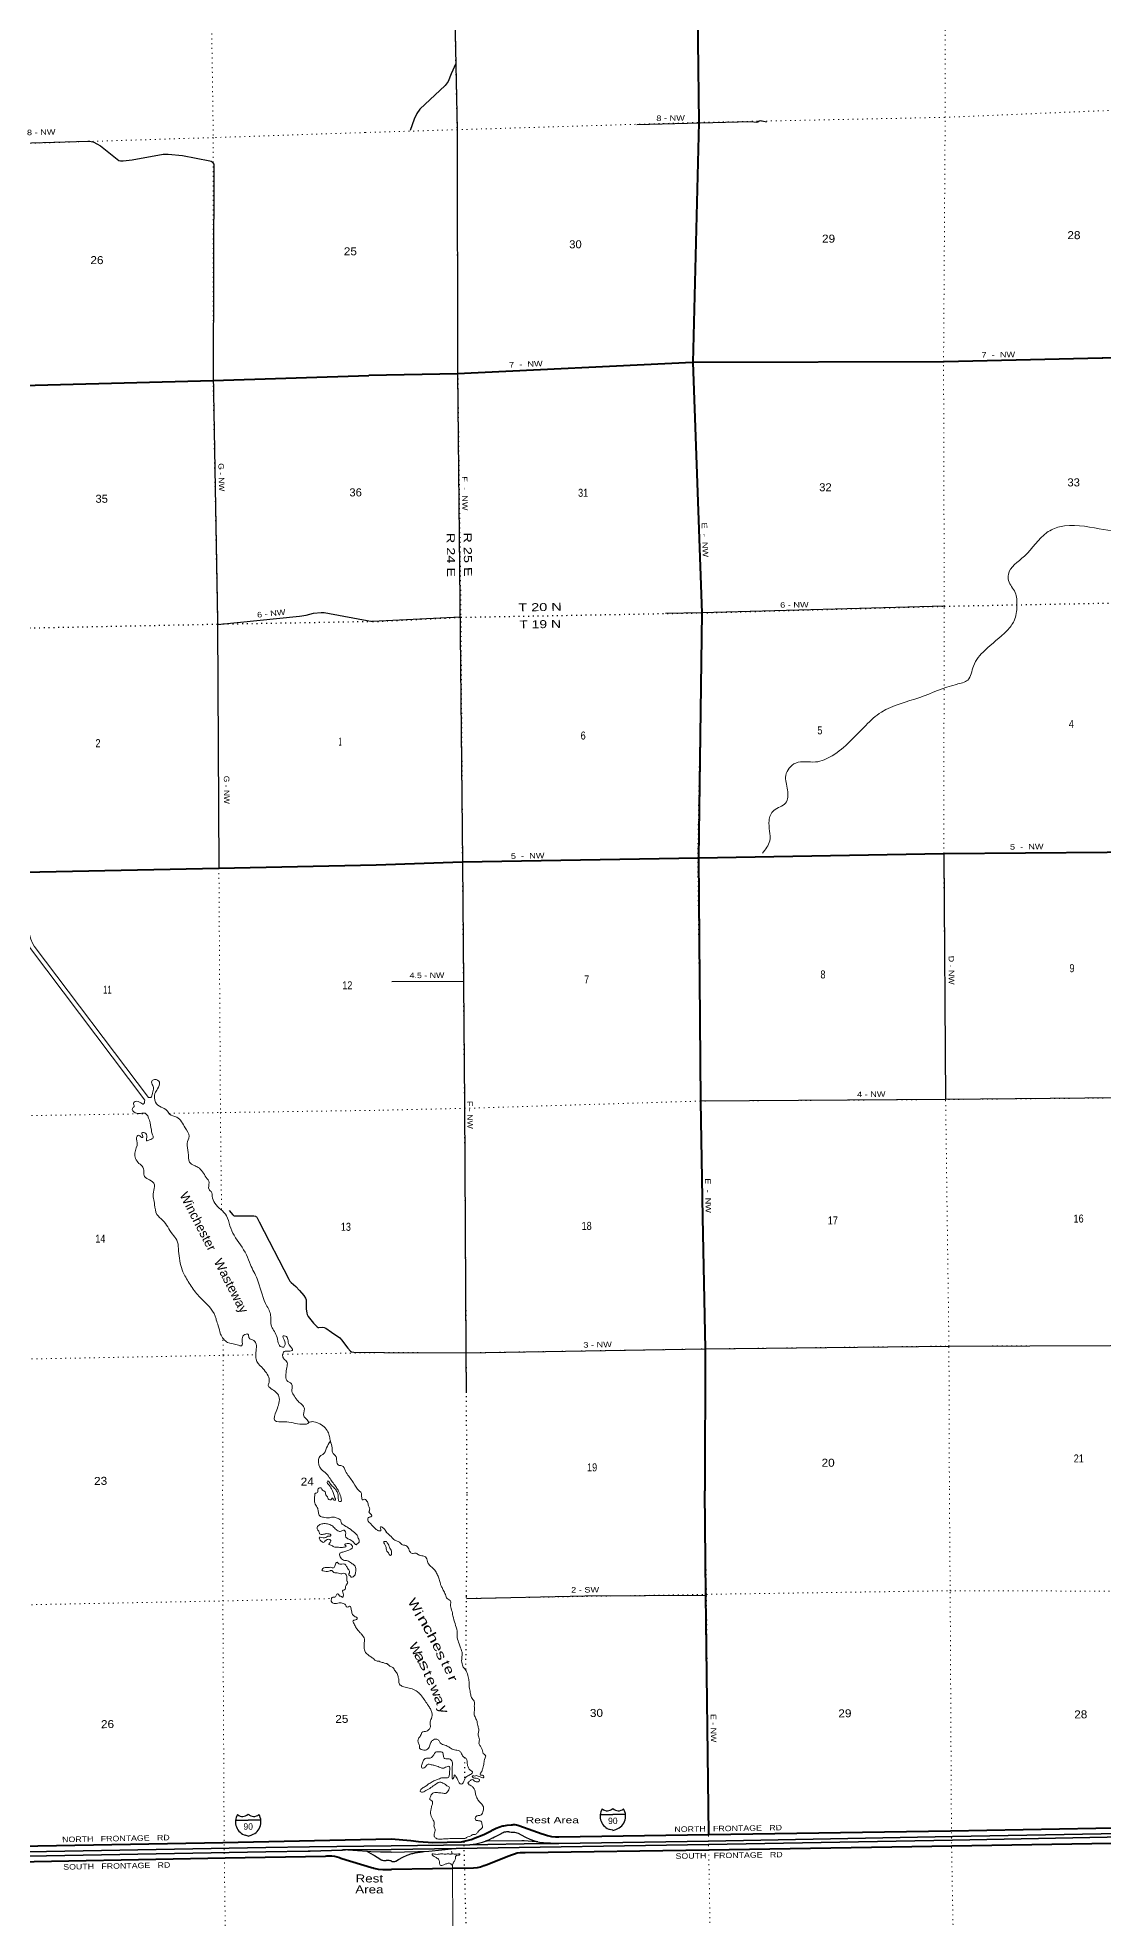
# Model space of a CAD drawing. Header units: feet. Extents: x 248627 to 501257, y -181930 to 5472.
# Drawn here: x 336318 to 359633, y -144148 to -103018 of the extents above; entities that cross this region are included whole.
import ezdxf
from ezdxf.enums import TextEntityAlignment as Align

# ---------------------------------------------------------------- set-up
doc = ezdxf.new("R2010")
doc.units = ezdxf.units.FT
doc.header["$LTSCALE"] = 70
doc.linetypes.add('DOTTED', pattern=[1.5, 0.3, -1.2])
doc.linetypes.add('MEDIUM_DASHED', pattern=[4.5, 3, -1.5])
for name, color, linetype, lineweight in [('15', 7, 'Continuous', 25), ('18', 7, 'Continuous', 35), ('19', 7, 'Continuous', 25), ('26', 7, 'Continuous', 40), ('27', 7, 'Continuous', 40), ('29', 7, 'Continuous', 25), ('39', 7, 'Continuous', 13), ('41', 7, 'MEDIUM_DASHED', 13), ('6', 7, 'DOTTED', 25), ('7', 7, 'DOTTED', 13)]:
    doc.layers.add(name, color=color, linetype=linetype, lineweight=lineweight)
doc.layers.add('30', color=7, linetype='Continuous')
doc.layers.add('45', color=7, linetype='Continuous')

msp = doc.modelspace()

# ---------------------------------------------------------------- linework, layer by layer
at = {"layer": '15'}
for p, q in [((340921.46, -141869.22), (340924.36, -141866.31)), ((340927.53, -141868.69), (340924.1, -141866.31)), ((348625.64, -141876.51), (348902.05, -141876.51)), ((348898.35, -141745.04), (348901.25, -141742.13)), ((348904.42, -141744.51), (348900.99, -141742.13)), ((340648.75, -142000.69), (340925.16, -142000.69)), ((348902.05, -142222.09), (348838.16, -142204.13)), ((348901.52, -142222.35), (348965.15, -142203.61)), ((340925.16, -142346.27), (340861.27, -142328.31)), ((340924.63, -142346.53), (340988.26, -142327.79))]:
    msp.add_line(p, q, dxfattribs=at)
for points in [[(349177.41, -141876.51), (348901.52, -141876.51), (348902.05, -141876.51)], [(341200.52, -142000.69), (340924.63, -142000.69), (340925.16, -142000.69)]]:
    msp.add_lwpolyline(points, dxfattribs=at)
for centre, radius, start, end in [((340951.38, -142035.79), 306.13, 148.44436, 254.43378), ((340802.78, -141753.19), 165.66, 227.34261, 315.81175), ((341046.47, -141753.19), 165.66, 224.18846, 312.6941), ((340897.87, -142035.79), 306.13, 283.08081, 31.6249), ((348928.27, -141911.61), 306.13, 148.44434, 254.43389), ((348779.67, -141629.01), 165.66, 227.34261, 315.81175), ((349023.36, -141629.01), 165.66, 224.18846, 312.6941), ((348874.76, -141911.61), 306.13, 283.08095, 31.62476)]:
    msp.add_arc(centre, radius, start, end, dxfattribs=at)
at = {"layer": '18'}
for p, q in [((343054.58, -142650.93), (344052.88, -142638.21)), ((344051.72, -142561.74), (345773.65, -142535.99)), ((344052.88, -142638.06), (345475.08, -142616.52))]:
    msp.add_line(p, q, dxfattribs=at)
for points in [[(347721.25, -142506.86), (350994.79, -142457.9), (356331.47, -142359.72), (359994.9, -142290.97)], [(312778, -143132.94), (316580.28, -143074.84), (318391.64, -143029.15), (318416.64, -143028.52), (318441.64, -143027.88), (319212.95, -143008.43), (324676.07, -142916.9), (329839.29, -142817.86), (335310.21, -142710.1), (341312.2, -142596.23), (342263.41, -142585.18), (344051.72, -142561.58)], [(312779.04, -143207.93), (316581.8, -143149.83), (317621.67, -143123.6), (317647.07, -143122.96), (317671.67, -143122.95), (318395.41, -143122.68), (318420.41, -143123.45), (318445.41, -143122.82), (319214.94, -143103.41), (324677.78, -143011.88), (329841.14, -142912.84), (335312.05, -142805.08), (341313.65, -142691.22), (342233.58, -142680.53), (342258.58, -142680.93), (342283.58, -142679.95), (342979.31, -142652.55), (343004.32, -142651.57), (343029.31, -142651.25), (343054.58, -142650.93)], [(345475.08, -142616.52), (350996.04, -142532.89), (356332.86, -142434.71), (361215.03, -142343.09), (361253.12, -142342.38), (361640.41, -142335.11)], [(345773.65, -142535.99), (347356.55, -142512.31), (347721.25, -142506.86)]]:
    msp.add_lwpolyline(points, dxfattribs=at)
at = {"layer": '19'}
for points in [[(347261.54, -142472.85), (347192.5, -142457.96), (347093.02, -142425.31), (346997.5, -142382.44), (346906.98, -142329.83), (346834.5, -142293.84), (346809.27, -142281.32), (346784.5, -142276), (346755.68, -142271.14), (346716.25, -142268.68), (346701.52, -142269.3), (346677.76, -142270.31), (346651.52, -142263.36), (346634.07, -142258.74), (346627.27, -142257.76), (346602.18, -142255.86), (346577.02, -142256.59), (346552.08, -142259.94), (346527.63, -142265.88), (346503.93, -142274.35), (346481.24, -142285.25), (346459.82, -142298.46), (346313.09, -142371.8), (346276.67, -142390.01), (346263.09, -142396.42), (346182.7, -142434.38), (346116.7, -142458.19)], [(343527.03, -142688.4), (343104.58, -142657.63), (343054.58, -142650.93)], [(344056.77, -142895.62), (344048.78, -142892.21), (344030.22, -142886.1), (344011.14, -142881.96), (343991.72, -142879.84), (343972.19, -142879.76), (343946.1, -142884.18), (343934.98, -142885.77), (343912.99, -142887.17), (343890.98, -142886.25), (343869.18, -142883.04), (343852.18, -142878.68), (343831.65, -142871.47), (343802.18, -142852.31), (343686.98, -142777.41), (343668.5, -142768.37), (343563.89, -142709.23), (343527.03, -142688.4)], [(344053.86, -142702.76), (343820.68, -142702.88), (343605.27, -142694.09), (343527.03, -142688.4)], [(344053.86, -142702.91), (344634.71, -142685.19), (344773.86, -142682.42)], [(344056.77, -142895.56), (344067.37, -142900.25), (344078.2, -142903.75), (344089.34, -142906.09), (344100.65, -142907.25), (344112.03, -142907.23), (344123.34, -142906.02), (344134.47, -142903.63), (344145.28, -142900.09), (344155.67, -142895.44), (344156.2, -142895.16), (344213.59, -142858.71), (344304.74, -142806.63), (344400.83, -142764.36), (344500.82, -142732.37), (344529.55, -142725.72), (344554.91, -142719.85), (344579.55, -142715.64), (344737.11, -142688.7), (344773.86, -142682.42)], [(344773.86, -142682.42), (344876, -142680.39), (345445.39, -142619.69), (345475.08, -142616.52)], [(345773.65, -142535.99), (345790.59, -142533.66), (345907.96, -142517.51), (346047.51, -142483.15), (346116.7, -142458.19)], [(347261.54, -142472.85), (347224.39, -142470.68), (346960.5, -142455.27), (346940.48, -142454.1), (346910.5, -142454.24), (346151.95, -142458.02), (346116.7, -142458.19)], [(347261.54, -142472.85), (347294.84, -142480.03), (347331.55, -142484.79), (347381.55, -142490.24), (347692.95, -142505.48), (347721.25, -142506.86)]]:
    msp.add_lwpolyline(points, dxfattribs=at)
at = {"layer": '26'}
for points in [[(350714.21, -99528.15), (350785.77, -104872.79), (350649.65, -110121.03)], [(328577.16, -109637.22), (328628.34, -109681.68), (328650.42, -109703.78), (328674.18, -109743), (328718.05, -109863.21), (328929.19, -110609.3), (328956.2, -110659.26), (328991.53, -110701.23), (329024.65, -110723.32), (329071.01, -110747.63), (329109.04, -110762.81), (329154.45, -110772.63), (329247.71, -110784.91), (334824.13, -110652.63), (334863.79, -110652.06), (340158.09, -110518.26), (343565.12, -110403.76)], [(350641.46, -110121.8), (345501.4, -110369.61), (343565.12, -110403.76)], [(361495.61, -109985.2), (356149.75, -110110.25), (350641.46, -110121.8)], [(350649.65, -110121.03), (350850.82, -115597.73), (350775.37, -120957.11)], [(350775.37, -120957.11), (356139.73, -120858.63), (361503.01, -120814.57)], [(329598.96, -121396.83), (340278.97, -121183.42), (343727.05, -121105.48)], [(343727.05, -121105.48), (345610.45, -121039.91), (350775.37, -120957.11)], [(350775.37, -120957.11), (350820.22, -126274.03), (350865.78, -128817.98), (350919.31, -131694.73), (350911.01, -134797)], [(351000.14, -142312.81), (350999.97, -142297.86), (350938.46, -137078.07), (350911.01, -134797.02)], [(351000.14, -142312.81), (356290.84, -142233.66), (360264.23, -142162.62), (360350.46, -142163.27), (360436.29, -142154.9), (360520.77, -142137.61), (360602.98, -142111.59), (360682.03, -142077.11), (360757.03, -142034.56), (360822.12, -141988.4), (360898.43, -141920.53), (360967.22, -141845.06), (361025.87, -141765.36), (361043.38, -141740.36), (361060.47, -141715.36), (361266.38, -141414.16), (361290.87, -141378.32), (361300.64, -141364.16), (361317.11, -141340.28), (361355.75, -141295.2), (361398.88, -141254.4), (361446.04, -141218.34), (361488.84, -141192.21), (361516.71, -141177.1)], [(344049.43, -142410.67), (344483.17, -142442.95), (344648.66, -142467.42), (344960.79, -142485.38), (345594.21, -142474.78), (345805.41, -142420.58), (345827.38, -142414.94), (345855.41, -142403.35), (346075.89, -142312.14), (346252.34, -142224.4), (346277.34, -142210.92), (346302.34, -142198.31), (346352.31, -142173.11), (346430.82, -142143.34), (346463.73, -142134.18), (346494.85, -142125.53), (346513.73, -142121.88), (346588.72, -142107.38), (346674.4, -142099.98), (346696.62, -142098.53), (346724.4, -142096.62), (346729.53, -142096.27), (346759.71, -142097.36), (346789.62, -142101.59), (346795.52, -142103.07), (346822.57, -142110.07), (346845.52, -142118.06), (347358.25, -142296.8), (347383.25, -142306.26), (347408.25, -142314.48), (347469.4, -142334.58), (347558.04, -142353.75), (347648.2, -142363.55), (347668.62, -142364.13), (347693.62, -142366.34), (347718.62, -142365.94), (350998.06, -142312.84), (351000.14, -142312.81)], [(319104.45, -142879.15), (324448.78, -142785.46), (329849.36, -142682.8), (335103.16, -142586.41), (340372.99, -142485.74), (344049.43, -142410.67)], [(360258.83, -142503.14), (356319.41, -142571.42), (355006.28, -142591.51), (350998.52, -142653.17), (346981.53, -142713.12), (346956.53, -142713.49), (346931.53, -142715.25), (346877.05, -142716.6), (346811.75, -142725.1), (346747.7, -142740.39), (346685.59, -142762.28), (346626.11, -142790.55), (346133.89, -142980.51), (346108.89, -142988.13), (346083.89, -142998.3), (346077.88, -143000.75), (346005.21, -143024.14), (345930.5, -143039.8), (345854.56, -143047.57), (344059.49, -143075.2)], [(335094.12, -142926.84), (340424.3, -142825.25), (342613.84, -142783.82), (342643.09, -142783.27), (342663.84, -142781.39), (342699.89, -142778.13), (342757.13, -142778.97), (342813.98, -142785.78), (342869.8, -142798.5), (342920.31, -142815.73), (342953.06, -142829.36), (342970.31, -142834.61), (343623.65, -143033.52), (343656.3, -143043.46), (343673.65, -143047.28), (343769.59, -143068.44), (343866.75, -143079.41), (343891.99, -143082.26), (343916.75, -143081.2), (344059.49, -143075.08)]]:
    msp.add_lwpolyline(points, dxfattribs=at)
at = {"layer": '29'}
for p, q in [((345502.43, -110357.71), (345610.45, -121039.91)), ((345568.99, -115694.95), (343646.62, -115790.1)), ((356139.73, -120858.63), (356181.66, -126240.07)), ((344066.73, -123659.5), (345645.82, -123649.04))]:
    msp.add_line(p, q, dxfattribs=at)
for points in [[(345385.83, -99724.67), (345494.62, -105031.47), (345502.43, -110357.71)], [(345465.02, -103587.65), (345366.61, -103807.44), (345297.45, -103976.19), (345234.85, -104063.24), (344677.76, -104585.15), (344611.61, -104674.25), (344555.04, -104801.32), (344465.41, -105053.16)], [(349426.5, -104915.2), (351917.94, -104855.95), (352045.08, -104865.86), (352076.24, -104856.51), (352105.51, -104836.21), (352132.33, -104828.45), (352166.61, -104834.69), (352261.65, -104859.43)], [(333149.94, -105355.69), (333458.8, -105403.11), (337416.76, -105281.66), (337463.4, -105281.66), (337491.62, -105287.8), (337522.3, -105295.17), (337548.07, -105306.22), (337612.75, -105338.35), (337690.93, -105383.7), (338097.18, -105703.94), (338133.15, -105715.55), (338186.12, -105715.55), (338385.47, -105690.82), (339067.99, -105569.03), (339136.55, -105565.92), (339177.33, -105564.65), (339485.07, -105599.37), (340087.56, -105711.42), (340113.39, -105721.86), (340137.94, -105737.82), (340152.66, -105755.01), (340169.84, -105785.71)], [(340169.84, -105785.71), (340169.84, -105869.2), (340155.59, -110375.65), (340253.52, -115758.81), (340253.44, -115851), (340284.41, -121184.41)], [(356151.84, -115452.06), (350850.82, -115597.73), (350055.25, -115614.89)], [(340253.44, -115851), (342046.12, -115673.16), (342193.42, -115647.4), (342350.99, -115601.23), (342517.5, -115591.28), (342588.29, -115592.43), (343646.62, -115790.1)], [(345610.45, -121039.91), (345656.04, -126333.87), (345688.37, -131763.34), (345690.83, -132656.65)], [(361518.62, -126190.43), (356181.66, -126240.07), (350820.22, -126274.03)], [(340506.52, -128666.13), (340590.11, -128760.5), (340601.01, -128774.53), (340615.04, -128782.32), (340630.62, -128785.44), (340655.11, -128787.32), (341050.68, -128785.66), (341082.45, -128790.11), (341094.92, -128796.35), (341105.82, -128805.7), (341113.61, -128816.61), (341165.25, -128917.75), (341812.62, -130172.39), (341838.12, -130213.18), (341866.17, -130242.8), (341966.27, -130331.71), (342048.46, -130417.37), (342140.38, -130523.36), (342180.96, -130584.17), (342194.92, -130623.11), (342195.37, -130819.4), (342205.82, -130911.47), (342213.61, -130941.08), (342221.18, -130953.68), (342240.1, -130984.72), (342355.1, -131129.59), (342427.07, -131206.05), (342436.42, -131213.85), (342452, -131223.2), (342472.83, -131229.39), (342557.94, -131221.64), (342583.77, -131226.66), (342623.38, -131243.46), (342747.96, -131327.33), (342928.76, -131455.44), (342968.39, -131493.07), (343104.48, -131674.97), (343159.36, -131742.23), (343184.28, -131757.82), (343232.04, -131764.46), (343888.47, -131773.04)], [(343888.47, -131773.04), (345687.87, -131780.74), (350919.31, -131694.73), (356254.04, -131633.05), (361561.7, -131613.58), (366872.65, -131484.41), (372235.82, -131434.3), (375166.63, -131389.37)], [(345701.91, -137152.1), (348289.66, -137096.56), (350940.55, -137082.06)]]:
    msp.add_lwpolyline(points, dxfattribs=at)
at = {"layer": '39'}
for p, q in [((342948.8, -134915.72), (342949.3, -134914.8)), ((344003.04, -138584.32), (344003.1, -138584.4)), ((345390.86, -142983.12), (345391.23, -143037.38)), ((345419.97, -142941.46), (345419.94, -142941.54))]:
    msp.add_line(p, q, dxfattribs=at)
for points in [[(336032.38, -118782.83), (335988.25, -118863.85), (335980.65, -118891.86), (336028.9, -122554.76), (336042.86, -122654.47), (336072.31, -122769.87), (336121.39, -122868.09), (336162.19, -122938.68), (338664.69, -126258.09)], [(336032.38, -118782.83), (336081.69, -118901.37), (336080.83, -118904.54), (336128.81, -122547.14), (336141.13, -122635.11), (336166.55, -122734.76), (336209.49, -122820.68), (336245.71, -122883.35), (338744.54, -126197.89)], [(345391.54, -143081.63), (345400.31, -144331.36), (345391.9, -144418.12), (345373.68, -144517.17), (345109.59, -145541.42), (344145.65, -148768.35)]]:
    msp.add_lwpolyline(points, dxfattribs=at)
for points in [[(361432.01, -113877.53), (361264.88, -113992.41), (360992.17, -114087.96), (360279.11, -113915.47), (359544.15, -113759.48), (358675.97, -113716.68), (358395.71, -113842.57), (357904.28, -114359.01), (357554.03, -114756.08), (357560.38, -114890.93), (357702.04, -115152.25), (357741.33, -115443.62), (357680.35, -115769.01), (357524.66, -115983.31), (357037.9, -116419.1), (356789.6, -116761.96), (356665.71, -117066.33), (356417.2, -117161.45), (355617.21, -117447.76), (354775.45, -117769.07), (354433.45, -118059.23), (353702.47, -118722.99), (353333.61, -118858.54), (352902.32, -118882.41), (352685.04, -119152.2), (352724.82, -119471.76), (352681.3, -119756.56), (352423.84, -119918.3), (352318.74, -120141.77), (352334.44, -120586.64), (352174.38, -120853.61)], [(341707.64, -131654.88), (341651.2, -131651.16), (341544.96, -131410.07), (341424.64, -131171.07), (341419.92, -131056.31), (341411.13, -130935.53), (341304.93, -130700.48), (341120.34, -130161.77), (340973.39, -129852.43), (340885.44, -129635.41), (340616.89, -129209.92), (340524.97, -129002.99), (340451.11, -128783.88), (340191.52, -128507.37), (340138.21, -128354.61), (340123.56, -128264.07), (340068.8, -128205.96), (340067.91, -128056.94), (340006.78, -127944.5), (339832.16, -127723.92), (339743.25, -127682.1), (339644.09, -127612.15), (339614.58, -127396.83), (339589.23, -127201.63), (339630.59, -127044.33), (339546.86, -126859.5), (339362.1, -126626.9), (339204.5, -126557.26), (339145.6, -126479.04), (339022.25, -126407.2), (338896.67, -126299.13), (338885.43, -126105.87), (338939.25, -126008.91), (338982.71, -125863.68), (338875.54, -125801.83), (338813.32, -125842.44), (338838.04, -125932.93), (338852.64, -126015.42), (338823.25, -126135.07), (338796.26, -126194), (338744.54, -126197.89)], [(338664.69, -126258.09), (338632.95, -126340.83), (338548.04, -126294.97), (338431.17, -126295.6), (338419.43, -126354.06), (338429.73, -126390.26), (338393.74, -126436.77), (338450.73, -126531.11), (338668.42, -126542.02), (338762.01, -126692.56), (338805.61, -126905.79), (338824.26, -126990.27), (338846.97, -127080.77), (338768.63, -127121.47), (338702.27, -127143.98), (338709.65, -127031.16), (338632.65, -126961.09), (338600.47, -126971.33), (338619.07, -127047.76), (338613.18, -127073.97), (338526.21, -127020.07), (338494.09, -127040.38), (338496.98, -127185.36), (338443.94, -127411.19), (338533.95, -127636.26), (338621.09, -127718.35), (338639.76, -127806.86), (338656.6, -127925.59), (338767.84, -127995.47), (338871.26, -128103.66), (338850.08, -128266.9), (338877.92, -128540.63), (338927.55, -128751.81), (339053.26, -128880.02), (339266.66, -129182.96), (339364.18, -129315.35), (339399.55, -129500.43), (339462.51, -129916.95), (339540.17, -130097.78), (339613.45, -130220.23), (339696.87, -130354.71), (339903.89, -130601.29), (340200.34, -130976.28), (340227.05, -131060.72), (340270.12, -131187.36), (340321.59, -131368.33), (340473.83, -131552.78), (340681.68, -131604.02), (340780.55, -131625.64), (340793.95, -131508.76), (340827.52, -131393.79), (340920.09, -131375.17), (340940.68, -131447.56), (341047.86, -131511.42), (341093.77, -131772.97), (341096.67, -131919.97), (341220.65, -132096.52), (341381.36, -132349.4), (341379.8, -132425.93), (341364.11, -132496.5), (341451.25, -132578.6), (341605.5, -132763.04), (341586.31, -132922.23), (341536.76, -133059.44), (341507.75, -133260.98), (341713.46, -133290.08), (342114.75, -133340.28), (342243.52, -133309.38), (342198.7, -133227.05), (342141.9, -133164.93), (342155.06, -133007.78), (342098.04, -132907.39), (342015, -132837.36), (341935.75, -132727.02), (341876.66, -132618.6), (341886.27, -132542.02), (341869.65, -132457.53), (341772.49, -132385.55), (341749.51, -132250.75), (341766.76, -132103.65), (341778.19, -131992.82), (341705.15, -131910.65), (341676.52, -131840.32), (341714.28, -131753.52), (341808.93, -131744.96), (341897.43, -131718.3), (341822.19, -131603.92), (341742.45, -131413.03), (341688.01, -131407.29), (341729.06, -131531.92), (341707.64, -131654.88)], [(342251.5, -133298.83), (342331.25, -133284.09), (342457.17, -133318.3), (342586.61, -133398.15), (342667.87, -133506.46), (342704.78, -133613), (342721.49, -133711.58)], [(342721.49, -133711.58), (342639.77, -133859.03), (342560.04, -134004.46), (342503.79, -134032.95), (342466, -134115.72), (342521.67, -134324.86), (342639.14, -134424.92), (342716.35, -134531.24), (342781.4, -134625.54), (342854.54, -134723.82), (342901.38, -134806.14), (342950.79, -134920.34)], [(342721.49, -133711.58), (342760.66, -133858.38), (342769.29, -133952.99), (342846.47, -134053.26), (342861.13, -134145.82), (342897.93, -134234.23), (342970.57, -134249.95), (343055.91, -134368.3), (343196.21, -134576.99), (343318.23, -134763.62), (343354.72, -134799.67), (343397.28, -134839.72), (343402.25, -134913.18)], [(342378.16, -134928.15), (342379.72, -134881.96), (342383.85, -134861.28), (342440.12, -134836.82), (342455.74, -134754.16), (342520.11, -134735.69), (342546.6, -134783.88), (342593.08, -134805.78), (342625.81, -134888.17), (342658.76, -134926.26)], [(342812.81, -134921.3), (342747.92, -134754.6), (342682.88, -134660.3), (342650.33, -134610.13), (342668.3, -134581.84), (342712.93, -134631.95), (342779.9, -134710.13), (342846.84, -134784.28), (342883.56, -134858.59), (342896.15, -134920.54)], [(342378.16, -134928.15), (342376.45, -134986.88), (342390.01, -135087.35), (342445.78, -135185.16), (342460.99, -135261.45), (342492.42, -135345.54), (342569.33, -135376.58), (342704.28, -135386.6), (342794.59, -135371.12), (342869.44, -135398.17), (342940.37, -135433.33), (342965.53, -135501.4), (343063.18, -135574.41), (343138.35, -135623.6), (343250.27, -135708.47), (343305.44, -135766.02), (343332.55, -135830.04), (343350.01, -135922.4), (343310.32, -135959.25), (343284.44, -135977.77), (343255.92, -135954.04), (343210.89, -135902.38), (343127.67, -135853.31), (343060.67, -135812.05), (343055.81, -135755.74), (343052.87, -135693.37), (343026.19, -135657.53), (342958.15, -135682.74), (342887.57, -135671.73), (342812.19, -135608.45), (342728.77, -135545.29), (342637.8, -135516.48), (342577.4, -135513.37), (342493.24, -135536.81), (342433.73, -135594.1), (342448.77, -135658.3), (342479.69, -135708.17), (342486.14, -135736.26), (342572.81, -135747.02), (342641.02, -135733.89), (342693.44, -135741.15), (342733.94, -135758.65), (342714.27, -135789.15), (342684.04, -135785.59), (342648.07, -135802.25), (342592.08, -135825.25), (342561.91, -135825.71), (342499.34, -135812.57), (342483.19, -135808.79), (342487.84, -135851.01), (342516.62, -135892.85), (342532.96, -135908.71), (342565.41, -135926.34), (342593.33, -135909.8), (342623.09, -135881.16), (342681.09, -135858.12), (342727.62, -135875.53), (342718.37, -135930.04), (342688.71, -135964.72), (342749.47, -135991.98), (342816.42, -136029.22), (342872.77, -136030.37), (342927.14, -136033.57), (342967.4, -136034.96), (343011.62, -136032.28), (343053.77, -136025.59), (343069.66, -136011.25), (343038.95, -135975.48), (343088.88, -135950.55), (343167.56, -135965.46), (343208.63, -136021.21), (343079.16, -136109.77), (342995.07, -136137.23), (342929.08, -136164.42), (343009.76, -136314.2), (343098.48, -136326.94), (343183.76, -136380), (343248.85, -136427.33), (343280.45, -136523.5), (343273.27, -136582), (343252.19, -136652.8), (343218.32, -136675.47), (343186.32, -136688.04), (343168.03, -136676.23), (343149.54, -136650.34), (343123.16, -136634.64), (343138.56, -136588.09), (343123.59, -136527.91), (343074.15, -136450.14), (343035.21, -136402.41), (342974.84, -136401.32), (342954.75, -136403.64), (342906.3, -136392.3), (342867.6, -136360.67), (342824.3, -136425.77), (342792.92, -136480.61), (342728.38, -136469.52)], [(342812.81, -134921.3), (342812.08, -134921.83), (342837.23, -134989.91), (342827.32, -135000.13), (342793.04, -134994.61), (342780.64, -134972.65), (342752.3, -134961), (342744.55, -134981.26), (342710.57, -134995.87), (342671.99, -134972.3), (342659.35, -134934.23), (342658.63, -134923.19)], [(342950.63, -134919.37), (342955.46, -134957.9), (342958.49, -135026.31), (342944.53, -135034.58), (342906.13, -135023.09), (342897.61, -134991), (342891, -134952.84), (342896.15, -134920.54)], [(343402.25, -134913.18), (343405.62, -134922.83), (343412.4, -134973.07), (343422.79, -134995.06), (343440.86, -134992.77), (343470.85, -134980.23), (343505.38, -135001.85), (343548.78, -135079.71), (343557.51, -135125.89), (343582.61, -135189.94), (343575.19, -135232.34), (343565.52, -135258.66), (343598.33, -135300.45), (343629.13, -135342.26), (343605.32, -135364.77), (343547.31, -135387.81), (343539.98, -135436.25), (343611.76, -135527.77), (343658.8, -135579.41), (343699.62, -135619.05), (343750.54, -135660.56), (343774.82, -135670.26), (343803.01, -135671.84), (343825.05, -135665.46), (343816.29, -135617.27), (343817.82, -135585.03), (343870.42, -135604.36), (343921.51, -135657.95), (343946.68, -135704.81)], [(343946.15, -135704.37), (344001.6, -135750.09), (344095.97, -135846.89), (344167.27, -135893.8), (344236.13, -135918.61), (344299.66, -135979.78), (344352.13, -135988.8), (344425.59, -136043.72), (344471.71, -136141.48), (344534.62, -136170.44), (344582.64, -136157.4), (344641.61, -136190.46), (344726.6, -136216.96), (344801.45, -136239.64), (344849.74, -136345.41), (344887.39, -136421.19), (344958.99, -136484.2), (345020.66, -136553.46), (345068.56, -136639.1), (345104.54, -136733.04), (345128.5, -136829.22), (345155.91, -136895.13), (345191.55, -136970.95), (345239.64, -137066.66), (345277.53, -137154.51), (345322.26, -137179.8), (345355.28, -137223.45), (345348.27, -137277.96), (345374.86, -137406.31), (345403.41, -137532.62), (345448.86, -137700.87), (345494.24, -137865.1), (345498.94, -138005.98), (345539.75, -138142.11), (345571.6, -138230.08), (345606.23, -138358.28), (345597.79, -138443.03), (345602.45, -138581.89), (345646.52, -138677.67), (345677.29, -138709.28), (345729.98, -138835.11), (345754.29, -138949.41), (345756.91, -138981.58), (345765.59, -139120.36), (345790.01, -139240.7), (345811.62, -139318.81), (345867.48, -139400.27), (345871.49, -139504.91), (345873.45, -139607.57), (345866.79, -139680.2), (345896.51, -139762.18), (345930.26, -139844.07), (345952.48, -139954.39), (345971.99, -140028.52), (345957.33, -140103.32), (345966.87, -140181.67), (345982.09, -140241.78), (345975.93, -140340.58), (346017.22, -140396.15), (346055.72, -140516.21), (346084.71, -140559.94), (346121.64, -140597.46), (346106.36, -140640.06), (346087.4, -140700.85), (346071.3, -140805.89), (346054.32, -140864.63), (346033.54, -140935.53), (346013.93, -140962.1), (345998.27, -140984.56), (346008.86, -141012.54), (346061.29, -141019.55), (346072.31, -141069.68), (346056.26, -141072.01), (346001.62, -141054.98), (345955.03, -141037.78), (345916.6, -141026.46), (345878.55, -141035.28), (345840.27, -141032.01), (345826.42, -141044.37), (345855.19, -141076.02), (345933.83, -141086.53), (345986.88, -141125.76), (345953.31, -141158.64), (345870.45, -141138.14), (345825.72, -141112.85), (345799.73, -141121.43), (345775.98, -141142.04), (345732.55, -141185.19), (345761.51, -141226.91), (345802.11, -141246.24), (345851.25, -141291.58), (345882.45, -141345.33), (345900.15, -141429.56), (345927.86, -141511.57), (345977.61, -141589.12), (346018.67, -141632.61), (346072.37, -141706.05)], [(343950.56, -135907.78), (343915.1, -135903.7), (343893.12, -135914.1), (343907.85, -135958.17), (343932.83, -136014.17), (343953.84, -136118.16)], [(343953.19, -136114.94), (343980.85, -136139.17), (344024.35, -136204.76), (344048.55, -136208.31), (344057.99, -136175.9), (344050.46, -136097.51), (344023.4, -136049.72), (344010.61, -136011.71), (343985.52, -135961.86), (343950.56, -135907.78)], [(342728.38, -136469.52), (342670.1, -136474.43), (342555.75, -136496.32), (342538.18, -136532.83), (342594.86, -136556.13), (342715.46, -136548.24), (342735.46, -136539.88), (342800.48, -136583.19), (342869.05, -136594.22), (342931.62, -136607.36), (342971.9, -136610.77), (343018.02, -136600), (343077.1, -136649.43), (343080.39, -136735.97), (343089.1, -136780.13), (343101.49, -136802.09), (343081.89, -136836.62), (343056.57, -136893.39), (343043.33, -136949.97), (343021.44, -136966.41), (342985.44, -136981.06), (342995.97, -137013.11), (343006.93, -137073.35), (342993.65, -137127.92), (342967.23, -137110.2), (342932.89, -137100.66), (342906.35, -137074.89), (342887.92, -137053.02), (342846.16, -137085.88), (342834.56, -137118.27), (342774.25, -137121.2), (342740.98, -137184.13), (342751.78, -137234.31), (342824.64, -137263.4), (342941.04, -137243.5), (343023.9, -137268.41), (343054.4, -137290.09), (343058.57, -137300.09), (343089.34, -137339.89), (343143.35, -137318.93), (343185.14, -137423), (343208.43, -137501.17), (343267.5, -137550.61), (343310.16, -137578.14), (343294.61, -137614.63), (343250.47, -137623.35), (343220.51, -137637.91), (343239.63, -137706.08), (343285.16, -137791.96), (343334.42, -137857.66), (343363.03, -137887.42), (343408.06, -137939.09), (343467.92, -138040.86), (343461.33, -138139.63), (343462.59, -138224.18), (343482.06, -138316.5), (343539.34, -138380.06), (343604.42, -138427.39), (343669.48, -138472.71), (343728.46, -138516.11), (343792.98, -138525.19), (343831.5, -138544.73), (343875.9, -138554.12), (343938.53, -138571.29), (343951.73, -138572.85)], [(343951.73, -138572.85), (343959.56, -138576.04), (343967.18, -138582.09), (343979.95, -138593.52), (343990.24, -138601.46), (343993.66, -138603.84)], [(345388.98, -140994.68), (345386.26, -141063.2), (345395.07, -141103.3), (345420.52, -141066.55), (345433.75, -141021.98), (345439.55, -141009.78), (345468.32, -141041.43), (345510.1, -141123.16), (345539.48, -141187.02), (345586.27, -141214.28), (345616.12, -141197.58), (345649.08, -141132.48), (345681.99, -141065.37), (345729.64, -141032.2), (345809.22, -140986.31), (345834.79, -140955.59), (345816.15, -140927.77), (345769.25, -140894.47), (345733.96, -140836.77), (345716.56, -140768.65), (345713.9, -140734.47), (345711.43, -140710.35), (345690.25, -140654.38), (345627.03, -140609.32), (345583.27, -140529.64), (345540.12, -140482.17), (345437.15, -140462.07), (345345.82, -140419.58), (345276.65, -140378.67), (345177.44, -140344.39), (345132.7, -140319.1), (345099.53, -140267.4), (345048.49, -140228.14), (344958.47, -140254.1), (344915.39, -140315.37), (344880.92, -140406.68), (344805.7, -140470.61), (344765.41, -140467.38), (344672.03, -140422.92), (344675.32, -140384.59), (344649.85, -140314.62), (344638.88, -140266.5), (344649.98, -140215.94), (344695, -140150.6), (344741.76, -140071.13), (344805.87, -140057.77), (344879.58, -140020.05), (344910.56, -139957.01), (344903, -139876.61), (344933.21, -139773.3), (344942.89, -139648.25), (344909.15, -139566.35), (344865.62, -139498.75), (344718.71, -139284.18), (344675.52, -139234.69), (344597.85, -139169.78), (344480.26, -139121.78), (344354.95, -139090.04), (344267.83, -139057.54), (344220.32, -138992.03), (344219.13, -138929.62), (344203.71, -138859.45), (344169.89, -138773.52), (344139, -138735.88), (344091.33, -138662.31), (344024.4, -138633.44), (343993.66, -138603.84)], [(344997.17, -142356.78), (344996.54, -142355.78), (344993.53, -142303.48), (345015.74, -142202.35), (344988.14, -142126.37), (344993.14, -142071.9), (344959.04, -141971.88), (344914.52, -141851.94), (344921.06, -141773.27), (344935.84, -141704.51), (344952.9, -141649.79), (344943.44, -141575.47), (344900.64, -141546.12), (344909.65, -141491.56), (344930.89, -141444.82), (344980.39, -141403.56), (345030.51, -141394.51), (345105.06, -141401.08), (345173.54, -141405.76), (345242.09, -141414.46), (345297.4, -141361), (345324.59, -141310.11), (345323.97, -141277.91), (345291.42, -141258.41), (345220.04, -141207.48), (345185.52, -141190.04), (345138.85, -141168.82), (345027.05, -141213.33), (344921.86, -141287.92), (344810.49, -141354.58), (344714.51, -141384.69), (344690.11, -141371.08), (344715.26, -141318.22), (344794.69, -141264.28), (344844.3, -141229.05), (344927.76, -141175.03), (345007.42, -141133.17), (345109.24, -141092.88), (345201.35, -141070.91), (345303.82, -141064.84), (345323.27, -141030.22), (345329.97, -140959.6), (345332.84, -140899.13), (345321.37, -140824.85), (345267.16, -140829.95), (345181.35, -140865.9), (345104.4, -140839.23), (345005.14, -140802.95), (344930.4, -140786.31), (344841.81, -140782.03), (344792.7, -140843.42), (344722.55, -140856.9), (344721.21, -140786.45), (344753.89, -140707.26), (344797.09, -140652.02), (344853.24, -140642.85), (344905.52, -140641.81), (344955.21, -140610.61), (344990.45, -140559.57), (345025.72, -140510.53), (345124.24, -140508.57), (345168.56, -140511.72), (345196.27, -140593.73), (345219.5, -140651.67), (345282.03, -140660.49), (345318.22, -140659.77), (345366.98, -140684.98), (345392.76, -140771.07), (345387.65, -140819.5), (345389.37, -140910.09), (345388.98, -140994.68)], [(346072.37, -141706.05), (346066.06, -141796.8), (346050.86, -141843.42), (346021.46, -141884.28), (345991.53, -141896.96), (345925.33, -141906.33), (345895.74, -141937.13), (345896.78, -141991.48), (345945.42, -142010.65), (346012.01, -142021.41), (346043.74, -142103.34), (346046.79, -142157.66), (346009.39, -142200.69), (345948.17, -142260.31), (345904.78, -142305.48), (345836.61, -142316.91), (345780.92, -142350.23), (345731.57, -142362.24)], [(344992.7, -142341.09), (345004.02, -142368.95), (345036.24, -142395.95), (345064.97, -142410.75), (345104.15, -142413.36), (345224.32, -142409.88), (345300.07, -142405.52), (345367.99, -142402.91), (345495.12, -142402.91), (345580.45, -142399.43), (345642.27, -142399.43), (345682.33, -142390.72), (345702.35, -142376.79), (345726.73, -142363.73)], [(345373.25, -142675.92), (345377.52, -142714.71), (345377.95, -142736.86)], [(345109.79, -142911.05), (345088.5, -142853.38), (345053.82, -142827.89), (344990.83, -142794.91), (344951.94, -142759.43), (344947.61, -142743.41), (345024.09, -142745.91), (345130.55, -142737.75), (345237.23, -142741.67), (345313.6, -142738.14), (345371.99, -142741), (345378.92, -142735.26)], [(345432.86, -142907.52), (345415.17, -142920.81), (345401.94, -142965.38), (345384.15, -142981.84), (345355.54, -142958.25), (345327.08, -142942.7), (345266.91, -142951.95), (345200.98, -142975.42), (345124.73, -142984.99), (345109.81, -142940.99), (345109.56, -142910.48)], [(345377.95, -142736.86), (345408.15, -142738.27), (345458.53, -142743.31), (345528.79, -142735.87), (345552.96, -142737.4), (345541.39, -142763.81), (345513.32, -142768.4), (345461.54, -142795.61), (345456.5, -142848.07), (345435.42, -142902.86), (345434.2, -142905.92)]]:
    msp.add_spline(points, degree=3, dxfattribs=at)
at = {"layer": '6'}
msp.add_line((345660.65, -140630.49), (345655.87, -141120.84), dxfattribs=at)
for points in [[(345268.4, -89059.24), (345319.77, -94347.7), (345385.83, -99724.67), (345493.06, -105032.42), (345506, -110370.06), (345573, -115684.58), (345610.45, -121039.91), (345655.18, -126436.76), (345687.87, -131780.74), (345704.78, -134876.8)], [(343646.62, -115790.1), (345577.21, -115694.57), (350850.82, -115597.73), (356151.84, -115452.06), (361530.25, -115349.3), (366854.07, -115239.47), (372168.12, -115147.95), (374893.55, -115134.49)], [(343646.62, -115790.1), (340253.44, -115851), (334902.67, -115959.27), (330312.8, -116116.02)], [(345704.78, -134876.8), (345695.03, -137107.94), (345678.63, -138787.98)], [(345642.67, -142473.91), (345641.92, -142550.36), (345771.96, -147892.47), (345802.64, -153298.99), (345804.5, -153607.06), (345826, -157685.69)]]:
    msp.add_lwpolyline(points, dxfattribs=at)
at = {"layer": '7'}
msp.add_line((341679.08, -131812.01), (343888.47, -131773.04), dxfattribs=at)
for points in [[(339928.66, -89139.89), (339988.76, -94558.3), (340082.15, -99885.37), (340161.4, -105204.46), (340156.04, -110527.98), (340253.43, -115848.99), (340284.41, -121184.41), (340317.44, -126525.86), (340341.13, -128656.21)], [(350764.31, -88972.63), (350753.21, -94042.53), (350714.01, -99516.06), (350785.77, -104872.79), (350648.19, -110138.61), (350850.82, -115597.73), (350758.89, -120937.26), (350820.22, -126274.03), (350919.31, -131694.73), (350911.01, -134797)], [(356263.98, -134713.74), (356254.04, -131633.05), (356181.66, -126240.07), (356139.73, -120858.63), (356151.84, -115452.06), (356136.82, -110110.42), (356172.11, -104761.84), (356174.72, -99389.67), (356210.6, -94075.32), (356068.72, -88892.29)], [(343484.76, -105093.54), (345493.06, -105032.42), (350785.77, -104872.79), (356155.98, -104762.13), (361453.66, -104539.97), (366781.07, -104403.89), (372222.03, -104302.03), (374707.81, -104253.7)], [(343484.76, -105093.54), (340161.4, -105204.46), (334837.13, -105370.96), (329468.5, -105529.62), (324517.27, -105598.12)], [(343583.99, -110398.58), (345506, -110370.06), (350655.95, -110120.34), (356136.82, -110110.42), (361500.8, -109989.8), (366821.39, -109809.53), (372175.61, -109707.21), (374800.47, -109661.85)], [(328787.59, -110795.65), (329515.14, -110780.44), (334863.79, -110652.06), (340145.92, -110517.96), (343565.12, -110403.76)], [(343727.05, -121105.48), (345610.45, -121039.91), (350775.37, -120957.11), (356139.73, -120858.63), (361503.01, -120814.57), (366831.24, -120726.82), (372221.72, -120621.83), (374985.91, -120534.59)], [(313543.09, -121810.19), (318895.69, -121667.71), (324238.33, -121545.4), (329598.96, -121396.83), (334917.48, -121284.7), (340284.41, -121184.41), (343727.05, -121105.48)], [(375061.2, -125999.81), (372213.13, -125998.13), (366834.99, -126117), (361518.62, -126190.43), (356181.66, -126240.07), (350820.22, -126274.03), (345674.83, -126433.08), (343808.31, -126475.5)], [(313586.25, -127163.67), (318971.06, -127014.99), (324337.91, -126898.6), (329686.59, -126776.26), (335031, -126609.66), (338676, -126551.88)], [(339193.83, -126543.67), (340317.44, -126525.86), (343808.31, -126475.5)], [(340372.72, -131497.17), (340376.48, -131834.98), (340365.22, -134957.38)], [(343888.47, -131773.04), (345687.87, -131780.74), (350919.31, -131694.73), (356254.04, -131633.05), (361545.21, -131618.48), (366876.68, -131484.34), (372235.82, -131434.3), (375157.64, -131389.71)], [(313629.31, -132497.02), (319036.39, -132368.36), (324399.01, -132215.76), (329699.29, -132085.6), (335031.71, -131935.17), (340376.48, -131834.98), (341091.37, -131822.37)], [(351196.67, -180601.81), (351185.95, -180011.99), (351221.06, -174680.69), (351156.57, -169294.98), (351157.31, -163954.29), (351130.44, -158642.35), (351094.18, -153260.11), (351088.9, -147814.82), (350994.87, -142461.93), (350950.22, -137061.73), (350911.04, -134797.16)], [(356520.21, -180526.06), (356501.81, -179982.7), (356544.27, -174615), (356475.84, -169233.4), (356506.78, -163894.12), (356464.53, -158514.02), (356402.47, -153150.42), (356404.19, -147755.34), (356309.96, -142392.37), (356281.21, -136981.79), (356263.98, -134713.74)], [(340474.63, -147987.22), (340399.7, -142658.5), (340371.22, -137206.25), (340370.03, -134957.31)], [(316300.24, -137846.64), (319034.55, -137757.81), (324355.94, -137606.02), (329729.42, -137439.34), (335026.99, -137310.06), (340371.22, -137206.25), (342752.62, -137152.59)], [(345701.91, -137152.1), (350950.22, -137061.73), (356281.21, -136981.79), (361593.89, -136996.87)]]:
    msp.add_lwpolyline(points, dxfattribs=at)

# ---------------------------------------------------------------- texts
at = {"layer": '15'}
for p in [(340924.27, -142208.8), (348901.16, -142084.62)]:
    msp.add_text('90', height=140, dxfattribs=at).set_placement(p, align=Align.CENTER)
at = {"layer": '27'}
for s, rotation, width, p in [('7  -  NW', 2.628, 1.25, (346634.88, -110236.1)), ('7  -  NW', 0.721, 1.25, (356967.55, -110016.41)), ('E  -  NW', 272.145, 1.25, (350842.72, -113624.27)), ('5  -  NW', 1.04, 1.25, (346671.76, -120977.93)), ('5  -  NW', 0.939, 1.25, (357589.63, -120776.99)), ('E  -  NW', 270.88, 1.25, (350919.89, -127964.85)), ('E - NW', 270.474, 1.2, (351041.85, -139677.9)), ('NORTH   FRONTAGE   RD', 0.928, 1.2, (350249.78, -142259.23)), ('NORTH   FRONTAGE   RD', 1.094, 1.2, (336854.84, -142482.93)), ('SOUTH   FRONTAGE   RD', 0.855, 1.2, (350274.43, -142846.26)), ('SOUTH   FRONTAGE   RD', 1.092, 1.2, (336879.44, -143082.85))]:
    msp.add_text(s, height=120, rotation=rotation, dxfattribs=dict(at, width=width)).set_placement(p)
at = {"layer": '30'}
for s, rotation, width, p in [('8 - NW', 0.776, 1.25, (350165.9, -104838.27)), ('8 - NW', 1.379, 1.25, (336398.04, -105146.11)), ('G - NW', 271.37, 1.15, (340279.63, -112634.66)), ('6 - NW', 6.169, 1.25, (341434.85, -115669.01)), ('6 - NW', 0.992, 1.25, (352874.67, -115482.43)), ('G - NW', 270.62, 1.15, (340394.57, -119469.35)), ('D - NW', 270.416, 1.2, (356249.75, -123412.99)), ('4.5 - NW', 0.38, 1.2, (344835.88, -123584.4)), ('4 - NW', 0.929, 1.25, (354555.87, -126184.6)), ('F - NW', 270.406, 1.2, (345717.79, -126576.78)), ('3 - NW', 1.123, 1.25, (348568.95, -131661.06))]:
    msp.add_text(s, height=120, rotation=rotation, dxfattribs=dict(at, width=width)).set_placement(p, align=Align.CENTER)
at = {"layer": '30', "width": 1.25}
for s, rotation, p in [('F  -  NW', 270.715, (345599.71, -112614.73)), ('2 - SW', 0.328, (347989.36, -137023.34))]:
    msp.add_text(s, height=120, rotation=rotation, dxfattribs=at).set_placement(p)
at = {"layer": '41', "width": 1.05}
msp.add_text('Winchester   Wasteway', height=200, rotation=297.293, dxfattribs=at).set_placement((339415.02, -128326.6))
at = {"layer": '41'}
for s, rotation, width, p in [('W', 302.455, 1.2, (344486.49, -137350.22)), ('i', 300.389, 1.3, (344572.82, -137529.7)), ('n', 300.389, 1.6, (344679.69, -137686.06)), ('c', 298.083, 1.6, (344778.9, -137864.59)), ('W', 297.377, 1.1, (344497.43, -138302.12)), ('h', 297.377, 1.5, (344878.03, -138052.43)), ('e', 297.377, 1.4, (344983.66, -138250.26)), ('a', 297.377, 1.5, (344594, -138476.75)), ('s', 298.905, 1.7, (344695.49, -138659.27)), ('s', 294.389, 1.55, (345056.85, -138429.09)), ('t', 294.389, 1.2, (345155.72, -138605.94)), ('t', 296.889, 1.3, (344767.81, -138836.73)), ('e', 293.789, 1.3, (344841.1, -138993.43)), ('e', 293.102, 1.3, (345230.26, -138749.11)), ('r', 291.378, 1.4, (345311.5, -138931.64)), ('w', 291.378, 1.3, (344938.66, -139207.83)), ('a', 291.378, 1.35, (345016.91, -139402.1)), ('y', 289.444, 1.25, (345109.61, -139607.07))]:
    msp.add_text(s, height=200, rotation=rotation, dxfattribs=dict(at, width=width)).set_placement(p, align=Align.CENTER)
at = {"layer": '45'}
for s, height, width, p in [('Rest Area', 140, 1.4, (346993.49, -142068.59)), ('Area', 175, 1.25, (343266.47, -143601.49)), ('Rest', 175, 1.25, (343273.31, -143361.98))]:
    msp.add_text(s, height=height, dxfattribs=dict(at, width=width)).set_placement(p)
at = {"layer": '6'}
for s, rotation, width, p in [('R 24 E', 270.579, 1.35, (345272.07, -114332.29)), ('R 25 E', 270.579, 1.35, (345642.54, -114323.58)), ('T 20 N', 1.052, 1.35, (347310.6, -115559.53)), ('T 19 N', 1.052, 1.3, (347313.09, -115933.19))]:
    msp.add_text(s, height=175, rotation=rotation, dxfattribs=dict(at, width=width)).set_placement(p, align=Align.CENTER)
at = {"layer": '7'}
for s, width, p in [('29', 1.1, (353478.2, -107501.83)), ('28', 1.1, (358845.59, -107425.83)), ('25', 1.1, (343016.27, -107779.01)), ('30', 1.05, (347946.81, -107625.43)), ('26', 1.1, (337472.3, -107971.3)), ('33', 1.05, (358846.34, -112832.54)), ('35', 1.05, (337582.8, -113190.39)), ('36', 1.05, (343137.73, -113051.16)), ('31', 0.85, (348141.25, -113059.66)), ('32', 1.05, (353415.8, -112938.95)), ('4', 0.85, (358876.75, -118113.9)), ('2', 0.85, (337583.93, -118535.35)), ('1', 0.4, (342905.22, -118498.99)), ('6', 0.85, (348197.2, -118368.77)), ('5', 0.85, (353376.22, -118254.15)), ('9', 0.85, (358891.54, -123455.94)), ('11', 0.65, (337752.56, -123925.76)), ('12', 0.85, (342982.51, -123830.16)), ('7', 0.85, (348274.34, -123701.34)), ('8', 0.85, (353442.98, -123592.76)), ('13', 0.85, (342950.74, -129111.54)), ('18', 0.85, (348218.05, -129090.65)), ('17', 0.85, (353604.07, -128972.6)), ('16', 0.85, (358979.55, -128930.58)), ('14', 0.85, (337579.32, -129369.98)), ('21', 0.85, (358984.29, -134177.45)), ('19', 0.85, (348337.49, -134372.12)), ('20', 1.1, (353468.36, -134271.07))]:
    msp.add_text(s, height=175, dxfattribs=dict(at, width=width)).set_placement(p)
at = {"layer": '7', "width": 1.1}
for s, rotation, p in [('23', 0.875, (337554.54, -134670.19)), ('24', 0.875, (342075.19, -134684.91)), ('26', 0.875, (337705.24, -139989.04)), ('25', 0.875, (342830.99, -139875.44)), ('30', 1.14, (348401.46, -139744.91)), ('29', 1.14, (353836.72, -139753.51)), ('28', 1.14, (358997.15, -139776.11))]:
    msp.add_text(s, height=175, rotation=rotation, dxfattribs=at).set_placement(p)

doc.saveas('drawing.dxf')
